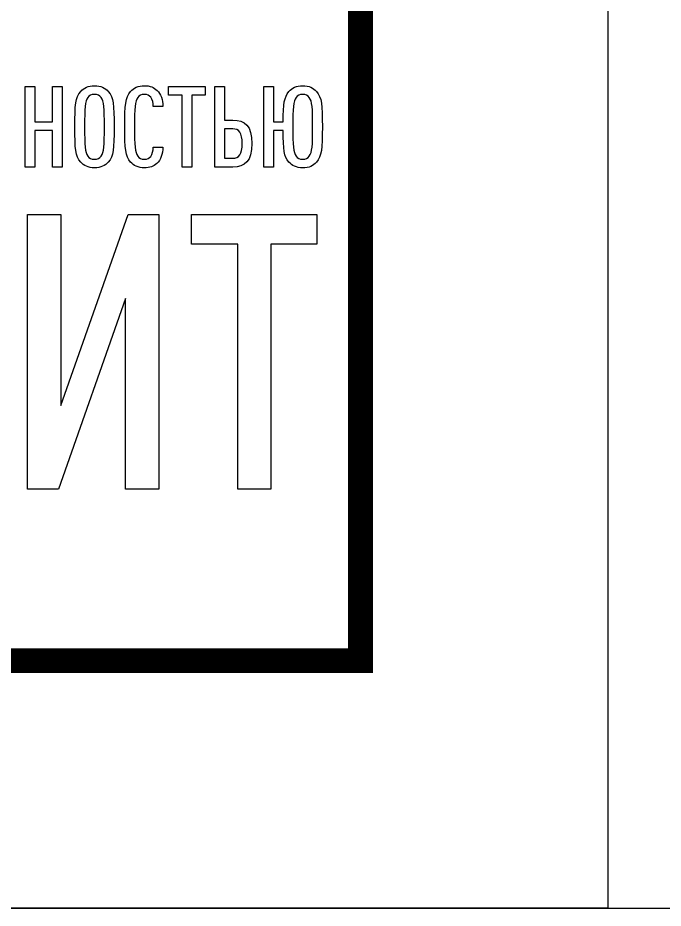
# Model space of a CAD drawing. Header units: millimetres. Extents: x -112426 to 6776, y 1218 to 38707.
# Drawn here: x 4810.55 to 4823.59, y 1401.16 to 1419.14 of the extents above; entities that cross this region are included whole.
import ezdxf
from ezdxf.enums import TextEntityAlignment as Align

# ---------------------------------------------------------------- set-up
doc = ezdxf.new("R2010")
doc.units = ezdxf.units.MM
doc.layers.add('layer 1', color=7, linetype='Continuous')
doc.layers.add('Размеры на чертеже', color=250, linetype='Continuous', lineweight=25)
doc.styles.add('-ISOCPEUR-', font='isocpeur.TTF')

# ---------------------------------------------------------------- blocks, each defined once
blk = doc.blocks.new('Лого')
at = {"layer": 'layer 1', "color": 159}
for points, knots in [([(9.0238, 1.9399), (9.0238, 1.9399), (9.0238, 2.3015), (9.0238, 2.3015), (9.0238, 2.3015), (9.0238, 2.3015), (8.9801, 2.3015), (8.9801, 2.3015), (8.9801, 2.3015), (8.9801, 2.3015), (8.9801, 2.1436), (8.9801, 2.1436), (8.9801, 2.1436), (8.9801, 2.1436), (8.8998, 2.1436), (8.8998, 2.1436), (8.8998, 2.1436), (8.8998, 2.1436), (8.8998, 2.3015), (8.8998, 2.3015), (8.8998, 2.3015), (8.8998, 2.3015), (8.8561, 2.3015), (8.8561, 2.3015), (8.8561, 2.3015), (8.8561, 2.3015), (8.8561, 1.9399), (8.8561, 1.9399), (8.8561, 1.9399), (8.8561, 1.9399), (8.8998, 1.9399), (8.8998, 1.9399), (8.8998, 1.9399), (8.8998, 1.9399), (8.8998, 2.1039), (8.8998, 2.1039), (8.8998, 2.1039), (8.8998, 2.1039), (8.9801, 2.1039), (8.9801, 2.1039), (8.9801, 2.1039), (8.9801, 2.1039), (8.9801, 1.9399), (8.9801, 1.9399), (8.9801, 1.9399), (8.9801, 1.9399), (9.0238, 1.9399), (9.0238, 1.9399)], [0, 0, 0, 0, 0.076923, 0.076923, 0.076923, 0.076923, 0.153846, 0.153846, 0.153846, 0.153846, 0.230769, 0.230769, 0.230769, 0.230769, 0.307692, 0.307692, 0.307692, 0.307692, 0.384615, 0.384615, 0.384615, 0.384615, 0.461538, 0.461538, 0.461538, 0.461538, 0.538462, 0.538462, 0.538462, 0.538462, 0.615385, 0.615385, 0.615385, 0.615385, 0.692308, 0.692308, 0.692308, 0.692308, 0.769231, 0.769231, 0.769231, 0.769231, 0.846154, 0.846154, 0.846154, 0.846154, 1, 1, 1, 1]), ([(9.2569, 2.1207), (9.2569, 2.2208), (9.2538, 2.2533), (9.2305, 2.2792), (9.2305, 2.2792), (9.2163, 2.2949), (9.197, 2.3056), (9.1685, 2.3056), (9.1685, 2.3056), (9.1401, 2.3056), (9.1208, 2.2949), (9.1065, 2.2792), (9.1065, 2.2792), (9.0832, 2.2533), (9.0801, 2.2208), (9.0801, 2.1207), (9.0801, 2.1207), (9.0801, 2.0206), (9.0832, 1.9881), (9.1065, 1.9622), (9.1065, 1.9622), (9.1208, 1.9465), (9.1401, 1.9358), (9.1685, 1.9358), (9.1685, 1.9358), (9.197, 1.9358), (9.2163, 1.9465), (9.2305, 1.9622), (9.2305, 1.9622), (9.2538, 1.9881), (9.2569, 2.0206), (9.2569, 2.1207)], [0, 0, 0, 0, 0.111111, 0.111111, 0.111111, 0.111111, 0.222222, 0.222222, 0.222222, 0.222222, 0.333333, 0.333333, 0.333333, 0.333333, 0.444444, 0.444444, 0.444444, 0.444444, 0.555556, 0.555556, 0.555556, 0.555556, 0.666667, 0.666667, 0.666667, 0.666667, 0.777778, 0.777778, 0.777778, 0.777778, 1, 1, 1, 1]), ([(9.4763, 2.0293), (9.4763, 2.0293), (9.4331, 2.0293), (9.4331, 2.0293), (9.4331, 2.0293), (9.4326, 2.014), (9.4296, 1.9983), (9.4215, 1.9876), (9.4215, 1.9876), (9.4159, 1.9805), (9.4067, 1.9749), (9.393, 1.9749), (9.393, 1.9749), (9.3788, 1.9749), (9.3691, 1.9805), (9.363, 1.9886), (9.363, 1.9886), (9.3504, 2.0059), (9.3483, 2.0349), (9.3483, 2.1207), (9.3483, 2.1207), (9.3483, 2.2065), (9.3504, 2.2355), (9.363, 2.2528), (9.363, 2.2528), (9.3691, 2.2609), (9.3788, 2.2665), (9.393, 2.2665), (9.393, 2.2665), (9.4067, 2.2665), (9.4159, 2.2609), (9.4215, 2.2538), (9.4215, 2.2538), (9.4301, 2.2431), (9.4326, 2.2279), (9.4331, 2.2126), (9.4331, 2.2126), (9.4331, 2.2126), (9.4763, 2.2126), (9.4763, 2.2126), (9.4763, 2.2126), (9.4758, 2.2421), (9.4672, 2.268), (9.4504, 2.2843), (9.4504, 2.2843), (9.4362, 2.298), (9.4184, 2.3056), (9.393, 2.3056), (9.393, 2.3056), (9.3646, 2.3056), (9.3448, 2.2949), (9.331, 2.2792), (9.331, 2.2792), (9.3072, 2.2517), (9.3046, 2.2208), (9.3046, 2.1207), (9.3046, 2.1207), (9.3046, 2.0206), (9.3072, 1.9897), (9.331, 1.9622), (9.331, 1.9622), (9.3448, 1.9465), (9.3646, 1.9358), (9.393, 1.9358), (9.393, 1.9358), (9.4169, 1.9358), (9.4347, 1.9429), (9.4489, 1.9556), (9.4489, 1.9556), (9.4667, 1.9719), (9.4758, 1.9988), (9.4763, 2.0293)], [0, 0, 0, 0, 0.052632, 0.052632, 0.052632, 0.052632, 0.105263, 0.105263, 0.105263, 0.105263, 0.157895, 0.157895, 0.157895, 0.157895, 0.210526, 0.210526, 0.210526, 0.210526, 0.263158, 0.263158, 0.263158, 0.263158, 0.315789, 0.315789, 0.315789, 0.315789, 0.368421, 0.368421, 0.368421, 0.368421, 0.421053, 0.421053, 0.421053, 0.421053, 0.473684, 0.473684, 0.473684, 0.473684, 0.526316, 0.526316, 0.526316, 0.526316, 0.578947, 0.578947, 0.578947, 0.578947, 0.631579, 0.631579, 0.631579, 0.631579, 0.684211, 0.684211, 0.684211, 0.684211, 0.736842, 0.736842, 0.736842, 0.736842, 0.789474, 0.789474, 0.789474, 0.789474, 0.842105, 0.842105, 0.842105, 0.842105, 0.894737, 0.894737, 0.894737, 0.894737, 1, 1, 1, 1]), ([(9.6663, 2.2624), (9.6663, 2.2624), (9.6663, 2.3015), (9.6663, 2.3015), (9.6663, 2.3015), (9.6663, 2.3015), (9.5012, 2.3015), (9.5012, 2.3015), (9.5012, 2.3015), (9.5012, 2.3015), (9.5012, 2.2624), (9.5012, 2.2624), (9.5012, 2.2624), (9.5012, 2.2624), (9.5622, 2.2624), (9.5622, 2.2624), (9.5622, 2.2624), (9.5622, 2.2624), (9.5622, 1.9399), (9.5622, 1.9399), (9.5622, 1.9399), (9.5622, 1.9399), (9.6058, 1.9399), (9.6058, 1.9399), (9.6058, 1.9399), (9.6058, 1.9399), (9.6058, 2.2624), (9.6058, 2.2624), (9.6058, 2.2624), (9.6058, 2.2624), (9.6663, 2.2624), (9.6663, 2.2624)], [0, 0, 0, 0, 0.111111, 0.111111, 0.111111, 0.111111, 0.222222, 0.222222, 0.222222, 0.222222, 0.333333, 0.333333, 0.333333, 0.333333, 0.444444, 0.444444, 0.444444, 0.444444, 0.555556, 0.555556, 0.555556, 0.555556, 0.666667, 0.666667, 0.666667, 0.666667, 0.777778, 0.777778, 0.777778, 0.777778, 1, 1, 1, 1]), ([(9.8766, 2.0455), (9.8766, 2.1253), (9.8456, 2.1507), (9.7907, 2.1507), (9.7907, 2.1507), (9.7907, 2.1507), (9.7531, 2.1507), (9.7531, 2.1507), (9.7531, 2.1507), (9.7531, 2.1507), (9.7531, 2.3015), (9.7531, 2.3015), (9.7531, 2.3015), (9.7531, 2.3015), (9.7095, 2.3015), (9.7095, 2.3015), (9.7095, 2.3015), (9.7095, 2.3015), (9.7095, 1.9399), (9.7095, 1.9399), (9.7095, 1.9399), (9.7095, 1.9399), (9.7907, 1.9399), (9.7907, 1.9399), (9.7907, 1.9399), (9.8451, 1.9399), (9.8766, 1.9658), (9.8766, 2.0455)], [0, 0, 0, 0, 0.125, 0.125, 0.125, 0.125, 0.25, 0.25, 0.25, 0.25, 0.375, 0.375, 0.375, 0.375, 0.5, 0.5, 0.5, 0.5, 0.625, 0.625, 0.625, 0.625, 0.75, 0.75, 0.75, 0.75, 1, 1, 1, 1]), ([(9.9741, 1.9399), (9.9741, 1.9399), (9.9741, 2.1039), (9.9741, 2.1039), (9.9741, 2.1039), (9.9741, 2.1039), (10.0167, 2.1039), (10.0167, 2.1039), (10.0167, 2.1039), (10.0173, 2.0171), (10.0213, 1.9876), (10.0432, 1.9622), (10.0432, 1.9622), (10.0569, 1.9465), (10.0767, 1.9358), (10.1051, 1.9358), (10.1051, 1.9358), (10.1336, 1.9358), (10.1529, 1.946), (10.1671, 1.9622), (10.1671, 1.9622), (10.1905, 1.9892), (10.1935, 2.0206), (10.1935, 2.1207), (10.1935, 2.1207), (10.1935, 2.2208), (10.191, 2.2512), (10.1671, 2.2792), (10.1671, 2.2792), (10.1534, 2.2949), (10.1336, 2.3056), (10.1051, 2.3056), (10.1051, 2.3056), (10.0767, 2.3056), (10.0569, 2.2949), (10.0432, 2.2792), (10.0432, 2.2792), (10.0218, 2.2543), (10.0173, 2.2253), (10.0167, 2.1436), (10.0167, 2.1436), (10.0167, 2.1436), (9.9741, 2.1436), (9.9741, 2.1436), (9.9741, 2.1436), (9.9741, 2.1436), (9.9741, 2.3015), (9.9741, 2.3015), (9.9741, 2.3015), (9.9741, 2.3015), (9.9304, 2.3015), (9.9304, 2.3015), (9.9304, 2.3015), (9.9304, 2.3015), (9.9304, 1.9399), (9.9304, 1.9399), (9.9304, 1.9399), (9.9304, 1.9399), (9.9741, 1.9399), (9.9741, 1.9399)], [0, 0, 0, 0, 0.0625, 0.0625, 0.0625, 0.0625, 0.125, 0.125, 0.125, 0.125, 0.1875, 0.1875, 0.1875, 0.1875, 0.25, 0.25, 0.25, 0.25, 0.3125, 0.3125, 0.3125, 0.3125, 0.375, 0.375, 0.375, 0.375, 0.4375, 0.4375, 0.4375, 0.4375, 0.5, 0.5, 0.5, 0.5, 0.5625, 0.5625, 0.5625, 0.5625, 0.625, 0.625, 0.625, 0.625, 0.6875, 0.6875, 0.6875, 0.6875, 0.75, 0.75, 0.75, 0.75, 0.8125, 0.8125, 0.8125, 0.8125, 0.875, 0.875, 0.875, 0.875, 1, 1, 1, 1]), ([(9.2132, 2.1207), (9.2132, 2.0349), (9.2107, 2.0059), (9.198, 1.9886), (9.198, 1.9886), (9.1919, 1.9805), (9.1827, 1.9749), (9.1685, 1.9749), (9.1685, 1.9749), (9.1543, 1.9749), (9.1446, 1.9805), (9.1385, 1.9886), (9.1385, 1.9886), (9.1259, 2.0059), (9.1238, 2.0349), (9.1238, 2.1207), (9.1238, 2.1207), (9.1238, 2.2065), (9.1259, 2.2355), (9.1385, 2.2528), (9.1385, 2.2528), (9.1446, 2.2609), (9.1543, 2.2665), (9.1685, 2.2665), (9.1685, 2.2665), (9.1827, 2.2665), (9.1919, 2.2609), (9.198, 2.2528), (9.198, 2.2528), (9.2107, 2.2355), (9.2132, 2.2065), (9.2132, 2.1207)], [0, 0, 0, 0, 0.111111, 0.111111, 0.111111, 0.111111, 0.222222, 0.222222, 0.222222, 0.222222, 0.333333, 0.333333, 0.333333, 0.333333, 0.444444, 0.444444, 0.444444, 0.444444, 0.555556, 0.555556, 0.555556, 0.555556, 0.666667, 0.666667, 0.666667, 0.666667, 0.777778, 0.777778, 0.777778, 0.777778, 1, 1, 1, 1]), ([(10.1498, 2.1207), (10.1498, 2.0349), (10.1478, 2.0059), (10.1346, 1.9886), (10.1346, 1.9886), (10.1285, 1.9805), (10.1193, 1.9749), (10.1051, 1.9749), (10.1051, 1.9749), (10.0909, 1.9749), (10.0818, 1.9805), (10.0757, 1.9886), (10.0757, 1.9886), (10.0625, 2.0059), (10.0604, 2.0349), (10.0604, 2.1207), (10.0604, 2.1207), (10.0604, 2.2065), (10.0625, 2.2355), (10.0757, 2.2528), (10.0757, 2.2528), (10.0818, 2.2609), (10.0909, 2.2665), (10.1051, 2.2665), (10.1051, 2.2665), (10.1193, 2.2665), (10.1285, 2.2609), (10.1346, 2.2528), (10.1346, 2.2528), (10.1478, 2.2355), (10.1498, 2.2065), (10.1498, 2.1207)], [0, 0, 0, 0, 0.111111, 0.111111, 0.111111, 0.111111, 0.222222, 0.222222, 0.222222, 0.222222, 0.333333, 0.333333, 0.333333, 0.333333, 0.444444, 0.444444, 0.444444, 0.444444, 0.555556, 0.555556, 0.555556, 0.555556, 0.666667, 0.666667, 0.666667, 0.666667, 0.777778, 0.777778, 0.777778, 0.777778, 1, 1, 1, 1]), ([(9.8329, 2.0455), (9.8329, 1.9968), (9.8187, 1.979), (9.7902, 1.979), (9.7902, 1.979), (9.7902, 1.979), (9.7531, 1.979), (9.7531, 1.979), (9.7531, 1.979), (9.7531, 1.979), (9.7531, 2.1116), (9.7531, 2.1116), (9.7531, 2.1116), (9.7531, 2.1116), (9.7902, 2.1116), (9.7902, 2.1116), (9.7902, 2.1116), (9.8187, 2.1116), (9.8329, 2.0938), (9.8329, 2.0455)], [0, 0, 0, 0, 0.166667, 0.166667, 0.166667, 0.166667, 0.333333, 0.333333, 0.333333, 0.333333, 0.5, 0.5, 0.5, 0.5, 0.666667, 0.666667, 0.666667, 0.666667, 1, 1, 1, 1]), ([(9.4574, 0.4914), (9.4574, 0.4914), (9.4574, 1.7272), (9.4574, 1.7272), (9.4574, 1.7272), (9.4574, 1.7272), (9.3202, 1.7272), (9.3202, 1.7272), (9.3202, 1.7272), (9.3202, 1.7272), (9.0165, 0.8681), (9.0165, 0.8681), (9.0165, 0.8681), (9.0165, 0.8681), (9.0165, 1.7272), (9.0165, 1.7272), (9.0165, 1.7272), (9.0165, 1.7272), (8.8673, 1.7272), (8.8673, 1.7272), (8.8673, 1.7272), (8.8673, 1.7272), (8.8673, 0.4914), (8.8673, 0.4914), (8.8673, 0.4914), (8.8673, 0.4914), (9.0061, 0.4914), (9.0061, 0.4914), (9.0061, 0.4914), (9.0061, 0.4914), (9.3081, 1.3488), (9.3081, 1.3488), (9.3081, 1.3488), (9.3081, 1.3488), (9.3081, 0.4914), (9.3081, 0.4914), (9.3081, 0.4914), (9.3081, 0.4914), (9.4574, 0.4914), (9.4574, 0.4914)], [0, 0, 0, 0, 0.090909, 0.090909, 0.090909, 0.090909, 0.181818, 0.181818, 0.181818, 0.181818, 0.272727, 0.272727, 0.272727, 0.272727, 0.363636, 0.363636, 0.363636, 0.363636, 0.454545, 0.454545, 0.454545, 0.454545, 0.545455, 0.545455, 0.545455, 0.545455, 0.636364, 0.636364, 0.636364, 0.636364, 0.727273, 0.727273, 0.727273, 0.727273, 0.818182, 0.818182, 0.818182, 0.818182, 1, 1, 1, 1]), ([(10.169, 1.5935), (10.169, 1.5935), (10.169, 1.7272), (10.169, 1.7272), (10.169, 1.7272), (10.169, 1.7272), (9.6049, 1.7272), (9.6049, 1.7272), (9.6049, 1.7272), (9.6049, 1.7272), (9.6049, 1.5935), (9.6049, 1.5935), (9.6049, 1.5935), (9.6049, 1.5935), (9.8132, 1.5935), (9.8132, 1.5935), (9.8132, 1.5935), (9.8132, 1.5935), (9.8132, 0.4914), (9.8132, 0.4914), (9.8132, 0.4914), (9.8132, 0.4914), (9.9624, 0.4914), (9.9624, 0.4914), (9.9624, 0.4914), (9.9624, 0.4914), (9.9624, 1.5935), (9.9624, 1.5935), (9.9624, 1.5935), (9.9624, 1.5935), (10.169, 1.5935), (10.169, 1.5935)], [0, 0, 0, 0, 0.111111, 0.111111, 0.111111, 0.111111, 0.222222, 0.222222, 0.222222, 0.222222, 0.333333, 0.333333, 0.333333, 0.333333, 0.444444, 0.444444, 0.444444, 0.444444, 0.555556, 0.555556, 0.555556, 0.555556, 0.666667, 0.666667, 0.666667, 0.666667, 0.777778, 0.777778, 0.777778, 0.777778, 1, 1, 1, 1])]:
    blk.add_open_spline(points, degree=3, knots=knots, dxfattribs=at)
blk = doc.blocks.new('*U156')
blk.add_lwpolyline([(0, 0), (420, 0), (420, -297), (0, -297)], close=True)
at = {"const_width": 0.5}
blk.add_lwpolyline([(20, -5), (415, -5), (415, -292), (20, -292)], close=True, dxfattribs=at)
at = {"xscale": 4.492609629394886, "yscale": 4.492609629394886, "zscale": 4.492609629394886}
blk.add_blockref('Лого', (368.434, -290.745), dxfattribs=at)
at = {"style": '-ISOCPEUR-'}
blk.add_attdef('РАЗРАБОТАЛ', text='', height=2.5, dxfattribs=at).set_placement((250.501, -264.224), align=Align.MIDDLE_LEFT)
at = {"style": '-ISOCPEUR-', "flags": 8}
for tag, height, p in [('ДАТА', 2.5, (290.074, -264.402)), ('ДАТА1', 2.5, (290.074, -269.402)), ('ЛИСТ', 3, (386.388, -271.915)), ('ЛИСТОВ', 3, (403.888, -271.915)), ('ФОРМАТ', 3, (380.972, -294.745))]:
    blk.add_attdef(tag, text='', height=height, dxfattribs=at).set_placement(p, align=Align.MIDDLE_CENTER)
at = {"style": '-ISOCPEUR-'}
blk.add_attdef('ПРОВЕРИЛ', (250.749, -270.729), '', height=2.5, dxfattribs=at)
at = {"style": '-ISOCPEUR-', "flags": 8}
blk.add_attdef('ИМЯ_ЧЕРТЕЖА_001', (321.327, -285.175), '', height=3, dxfattribs=at)

msp = doc.modelspace()

# ---------------------------------------------------------------- linework, layer by layer
msp.add_line((1042.939, 1401.16), (6319.699, 1401.16))

# ---------------------------------------------------------------- block references
at = {"layer": 'Размеры на чертеже', "lineweight": 90}
msp.add_blockref('*U156', (4402.476, 1698.16), dxfattribs=at)

doc.saveas('drawing.dxf')
